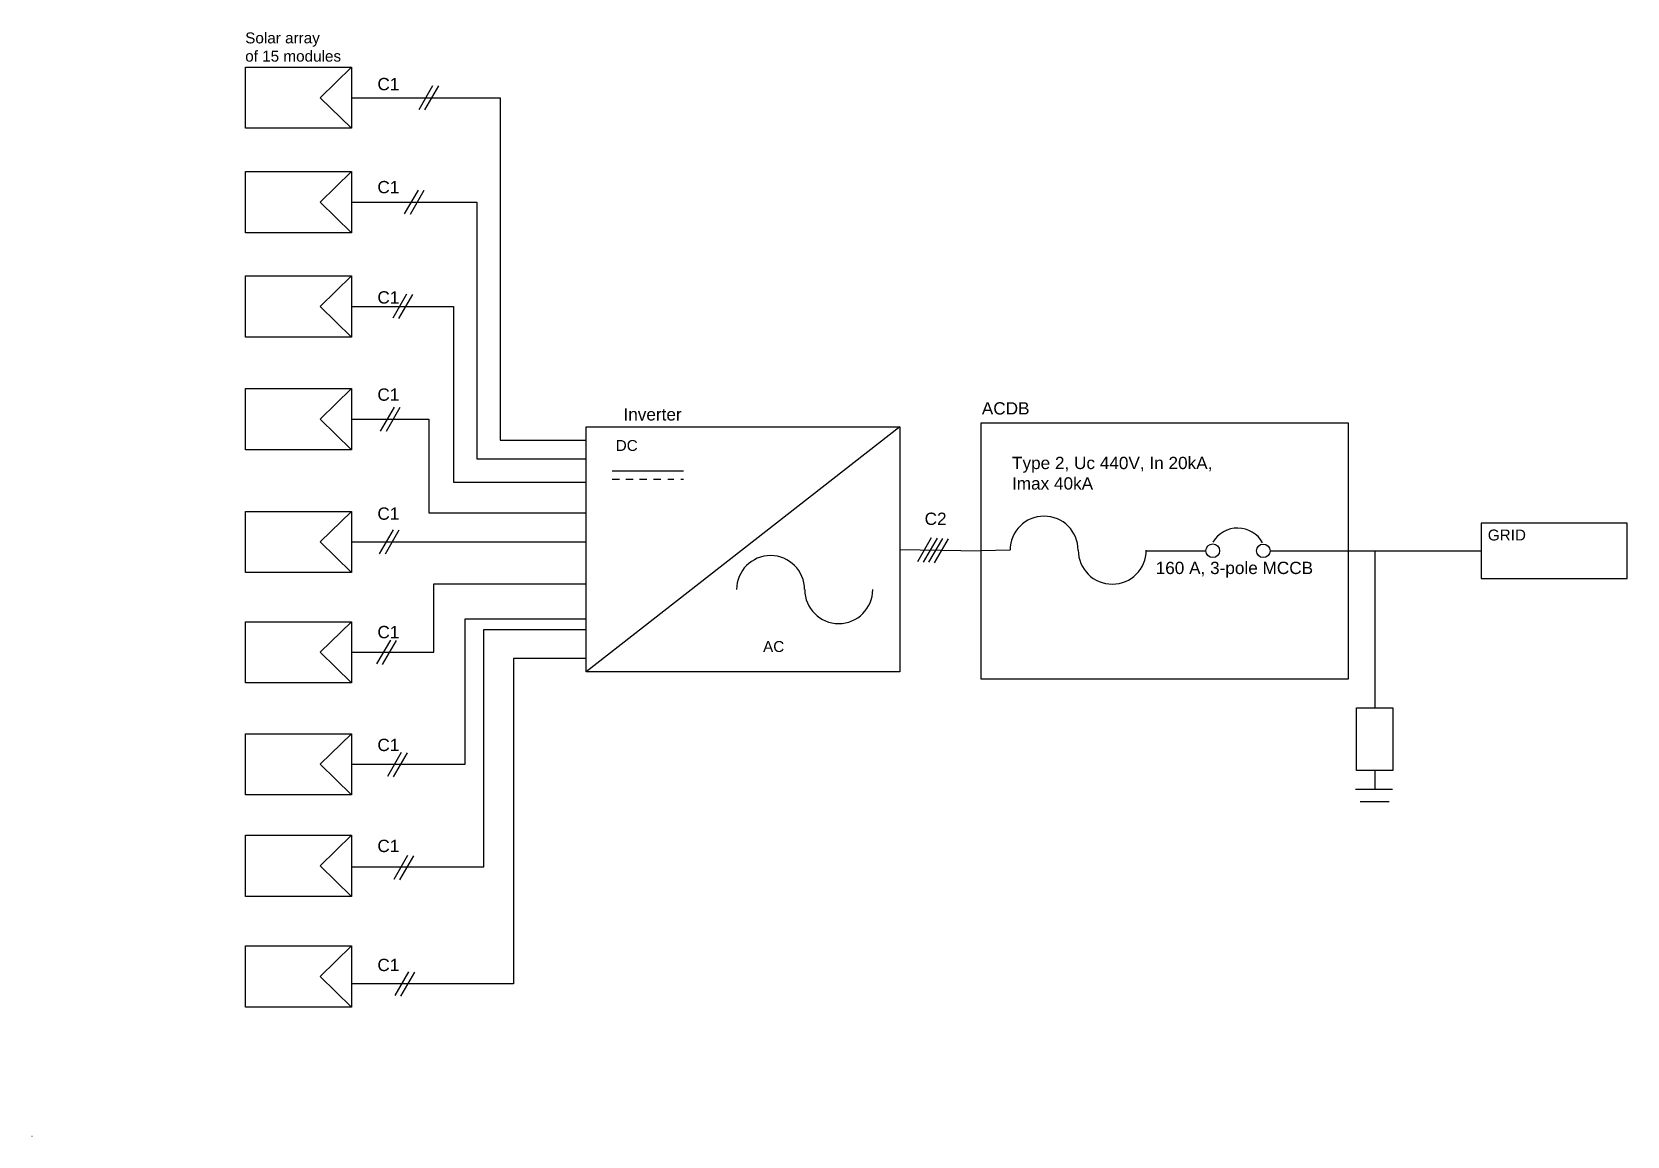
# Model space of a CAD drawing. Header units: millimetres. Extents: x 0 to 11681, y 0 to 8090.
import ezdxf

# ---------------------------------------------------------------- set-up
doc = ezdxf.new("R2010")
doc.units = ezdxf.units.MM
doc.styles.get("Standard").update_dxf_attribs({"font": 'arial.ttf'})

# ---------------------------------------------------------------- blocks, each defined once
blk = doc.blocks.new('wire')
for p, q in [((-72, -88), (30, 88)), ((-29, -90), (72, 85))]:
    blk.add_line(p, q)

msp = doc.modelspace()

# ---------------------------------------------------------------- linework, layer by layer
for p, q in [((2340, 7832), (2111, 7608)), ((2111, 7608), (2340, 7384)), ((2340, 7608), (3429, 7608)), ((3429, 7608), (3429, 5099)), ((2340, 7067), (2111, 6843)), ((2111, 6843), (2340, 6619)), ((2340, 6843), (3258, 6843)), ((3258, 6843), (3258, 4961)), ((2340, 6302), (2111, 6078)), ((2111, 6078), (2340, 5854)), ((2340, 6078), (3087, 6078)), ((3087, 6078), (3087, 4790)), ((2340, 5477), (2111, 5253)), ((2111, 5253), (2340, 5029)), ((2340, 5253), (2906, 5253)), ((2906, 5253), (2906, 4566)), ((6356, 5196), (4058, 3402)), ((3429, 5099), (4058, 5099)), ((3258, 4961), (4058, 4961)), ((3087, 4790), (4058, 4790)), ((4249, 4875), (4771, 4875)), ((4249, 4812), (4304, 4812)), ((4350, 4812), (4404, 4812)), ((4449, 4812), (4502, 4812)), ((4551, 4812), (4605, 4812)), ((4656, 4812), (4700, 4812)), ((4753, 4812), (4771, 4812)), ((2340, 4577), (2111, 4353)), ((2906, 4566), (4058, 4566)), ((2111, 4353), (2340, 4129)), ((2340, 4353), (4058, 4353)), ((6356, 4299), (6950, 4288)), ((7162, 4293), (6950, 4288)), ((7661, 4293), (7662, 4293)), ((7662, 4293), (7661, 4293)), ((8161, 4288), (8597, 4288)), ((9067, 4288), (9638, 4288)), ((9638, 4288), (10612, 4288)), ((9833, 4288), (9833, 3139)), ((2943, 3545), (2943, 4047)), ((2943, 4047), (4058, 4047)), ((5658, 4004), (5659, 4004)), ((5659, 4004), (5658, 4004)), ((2340, 3769), (2111, 3545)), ((3173, 2724), (3173, 3791)), ((3173, 3791), (4058, 3791)), ((3310, 3480), (3310, 3711)), ((3310, 3711), (4058, 3711)), ((2111, 3545), (2340, 3321)), ((2340, 3545), (2943, 3545)), ((3310, 1972), (3310, 3480)), ((4051, 3500), (3527, 3500)), ((3527, 3500), (3527, 1116)), ((2340, 2948), (2111, 2724)), ((2111, 2724), (2340, 2500)), ((2340, 2724), (3173, 2724)), ((9833, 2678), (9833, 2539)), ((9963, 2539), (9692, 2539)), ((9726, 2452), (9939, 2452)), ((2340, 2204), (2111, 1980)), ((2111, 1980), (2340, 1756)), ((2344, 1972), (3310, 1972)), ((2340, 1394), (2111, 1170)), ((2111, 1170), (2340, 945)), ((3527, 1116), (2344, 1116))]:
    msp.add_line(p, q)
for points in [[(1564, 7832), (2340, 7832), (2340, 7384), (1564, 7384)], [(1564, 7067), (2340, 7067), (2340, 6619), (1564, 6619)], [(1564, 6302), (2340, 6302), (2340, 5854), (1564, 5854)], [(1564, 5477), (2340, 5477), (2340, 5029), (1564, 5029)], [(4058, 5196), (6356, 5196), (6356, 3402), (4058, 3402)], [(6950, 5227), (9638, 5227), (9638, 3349), (6950, 3349)], [(1564, 4577), (2340, 4577), (2340, 4129), (1564, 4129)], [(10612, 4085), (11681, 4085), (11681, 4491), (10612, 4491)], [(1564, 3769), (2340, 3769), (2340, 3321), (1564, 3321)], [(9700, 3139), (9966, 3139), (9966, 2678), (9700, 2678)], [(1564, 2948), (2340, 2948), (2340, 2500), (1564, 2500)], [(1564, 2204), (2340, 2204), (2340, 1756), (1564, 1756)], [(1564, 1394), (2340, 1394), (2340, 945), (1564, 945)]]:
    msp.add_lwpolyline(points, close=True)
for centre, radius in [((8647, 4289), 50.6), ((9017, 4288), 49.6)]:
    msp.add_circle(centre, radius)
for centre, radius, start, end in [((7412, 4293), 249, 0, 180), ((8829, 4245), 210, 29.2816, 149.2816), ((5409, 4004), 249, 0, 180), ((7911, 4293), 249, 180, 0), ((5908, 4004), 249, 180, 0)]:
    msp.add_arc(centre, radius, start, end)
msp.add_open_spline([(0, 0), (0, 0), (1, 0), (1, 0)], degree=3)

# ---------------------------------------------------------------- block references
msp.add_blockref('wire', (2907, 7610))
at = {"rotation": 180}
for p in [(2799, 6841), (2714, 6078), (2623, 5251), (2616, 4351), (6557, 4293), (6638, 4289), (2596, 3544), (2675, 2720), (2722, 1965), (2729, 1114)]:
    msp.add_blockref('wire', p, dxfattribs=at)

# ---------------------------------------------------------------- texts
at = {"attachment_point": 1}
for s, width, insert, char_height in [('Solar array^Jof 15 modules', 704.38, (1562, 8086), 80), ('C1', 1228.19, (2530, 7753), 90), ('C1', 1228.19, (2530, 6998), 90), ('C1', 1228.19, (2530, 6190), 90), ('C1', 1228.19, (2530, 5478), 90), ('ACDB', 875.12, (6956, 5377), 90), ('Inverter', 875.12, (4332, 5333), 90), ('DC', 606.47, (4275, 5100), 80), ('Type 2, Uc 440V, In 20kA, Imax 40kA', 1491.57, (7177, 4977), 90), ('C1', 1228.19, (2530, 4606), 90), ('C2', 1228.19, (6537, 4568), 90), ('GRID', 947.59, (10661, 4444), 80), ('160 A, 3-pole MCCB', 1191.96, (8229, 4208), 90), ('C1', 1228.19, (2530, 3738), 90), ('AC', 606.47, (5354, 3627), 80), ('C1', 1228.19, (2530, 2911), 90), ('C1', 1228.19, (2530, 2171), 90), ('C1', 1228.19, (2530, 1299), 90)]:
    msp.add_mtext_dynamic_manual_height_columns(s, width=width, gutter_width=12.5, heights=[0], dxfattribs=dict(at, insert=insert, char_height=char_height))

doc.saveas('drawing.dxf')
